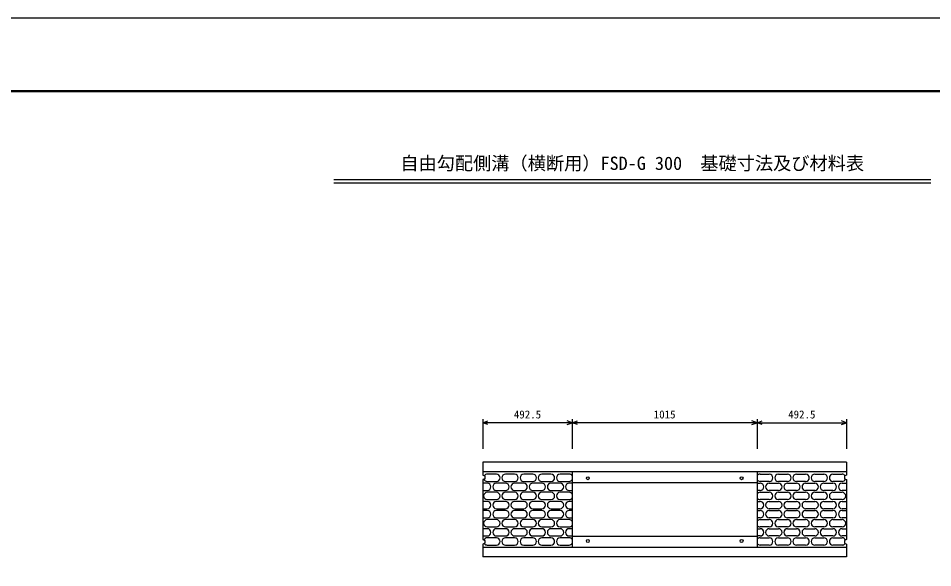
# Model space of a CAD drawing. Units: millimetres, scale not verified. Extents: x -16800 to 16800, y -5940 to 5940.
# Drawn here: x -11775 to -6749, y 2920 to 5940 of the extents above; entities that cross this region are included whole.
import ezdxf
from ezdxf.enums import TextEntityAlignment as Align

# ---------------------------------------------------------------- set-up
doc = ezdxf.new("R2010")
doc.units = ezdxf.units.MM
doc.header["$LTSCALE"] = 20
for name, color, linetype, lineweight in [('0-0_Defpoints', 5, 'Continuous', 25), ('0-1_OUTLINE', 3, 'Continuous', 25), ('0-2_TXT', 7, 'Continuous', 25), ('0-4_WAKU', 3, 'Continuous', 25), ('0-6_HATCH', 6, 'Continuous', 25), ('0-9_DIM', 7, 'Continuous', 25)]:
    doc.layers.add(name, color=color, linetype=linetype, lineweight=lineweight)
doc.styles.add('ＭＳ ゴシック', font='')
doc.styles.get('ＭＳ ゴシック').set_extended_font_data('MS Gothic')

msp = doc.modelspace()

# ---------------------------------------------------------------- linework, layer by layer
at = {"layer": '0-0_Defpoints'}
msp.add_lwpolyline([(-16800, -5940), (0, -5940), (0, 5940), (-16800, 5940)], close=True, dxfattribs=at)
at = {"layer": '0-1_OUTLINE'}
for p, q in [((-9222.17, 3499.19), (-9222.17, 3429.19)), ((-7222.17, 3499.19), (-9222.17, 3499.19)), ((-7222.17, 3446.69), (-9222.17, 3446.69)), ((-8729.67, 3446.69), (-8729.67, 3031.69)), ((-7714.67, 3446.69), (-7714.67, 3031.69)), ((-9222.17, 3404.19), (-9222.17, 3074.19)), ((-7714.67, 3386.69), (-8729.67, 3386.69)), ((-7714.67, 3091.69), (-8729.67, 3091.69)), ((-7222.17, 3074.19), (-7234.17, 3069.19)), ((-7234.17, 3069.19), (-7234.17, 3054.19)), ((-9222.17, 3049.19), (-9222.17, 2979.19)), ((-7222.17, 3031.69), (-9222.17, 3031.69)), ((-7234.17, 3054.19), (-7222.17, 3049.19)), ((-7222.17, 3049.19), (-7222.17, 2979.19)), ((-7222.17, 2979.19), (-9222.17, 2979.19))]:
    msp.add_line(p, q, dxfattribs=at)
for points in [[(-7222.17, 3499.19), (-7222.17, 3429.19), (-7234.17, 3424.19), (-7234.17, 3409.19), (-7222.17, 3404.19), (-7222.17, 3074.19)], [(-9222.17, 3429.19), (-9210.17, 3424.19), (-9210.17, 3409.19), (-9222.17, 3404.19)], [(-9222.17, 3074.19), (-9210.17, 3069.19), (-9210.17, 3054.19), (-9222.17, 3049.19)]]:
    msp.add_lwpolyline(points, dxfattribs=at)
at = {"layer": '0-2_TXT'}
for p, q in [((-10040.75, 5054.39), (-6759.25, 5054.39)), ((-10040.75, 5035.19), (-6759.25, 5035.19))]:
    msp.add_line(p, q, dxfattribs=at)
at = {"layer": '0-4_WAKU', "lineweight": 50}
msp.add_lwpolyline([(-16400, -5540), (-400, -5540), (-400, 5540), (-16400, 5540)], close=True, dxfattribs=at)
at = {"layer": '0-6_HATCH'}
for p, q in [((-9147.17, 3434.19), (-9197.17, 3434.19)), ((-9046.98, 3434.19), (-9096.98, 3434.19)), ((-8946.98, 3434.19), (-8996.98, 3434.19)), ((-8846.98, 3434.19), (-8896.98, 3434.19)), ((-8746.98, 3434.19), (-8796.98, 3434.19)), ((-7697.35, 3434.19), (-7647.35, 3434.19)), ((-7597.35, 3434.19), (-7547.35, 3434.19)), ((-7497.35, 3434.19), (-7447.35, 3434.19)), ((-7397.35, 3434.19), (-7347.35, 3434.19)), ((-7297.17, 3434.19), (-7247.17, 3434.19)), ((-9197.17, 3384.19), (-9222.17, 3384.19)), ((-9197.17, 3394.19), (-9147.17, 3394.19)), ((-9096.98, 3384.19), (-9146.98, 3384.19)), ((-9096.98, 3394.19), (-9046.98, 3394.19)), ((-8996.98, 3384.19), (-9046.98, 3384.19)), ((-8996.98, 3394.19), (-8946.98, 3394.19)), ((-8896.98, 3384.19), (-8946.98, 3384.19)), ((-8896.98, 3394.19), (-8846.98, 3394.19)), ((-8796.98, 3384.19), (-8846.98, 3384.19)), ((-8796.98, 3394.19), (-8746.98, 3394.19)), ((-8729.67, 3384.19), (-8746.98, 3384.19)), ((-7714.67, 3384.19), (-7697.35, 3384.19)), ((-7647.35, 3394.19), (-7697.35, 3394.19)), ((-7647.35, 3384.19), (-7597.35, 3384.19)), ((-7547.35, 3394.19), (-7597.35, 3394.19)), ((-7547.35, 3384.19), (-7497.35, 3384.19)), ((-7447.35, 3394.19), (-7497.35, 3394.19)), ((-7447.35, 3384.19), (-7397.35, 3384.19)), ((-7347.35, 3394.19), (-7397.35, 3394.19)), ((-7347.35, 3384.19), (-7297.35, 3384.19)), ((-7247.17, 3394.19), (-7297.17, 3394.19)), ((-7247.17, 3384.19), (-7222.17, 3384.19)), ((-9222.17, 3344.19), (-9197.17, 3344.19)), ((-9147.17, 3334.19), (-9197.17, 3334.19)), ((-9146.98, 3344.19), (-9096.98, 3344.19)), ((-9046.98, 3334.19), (-9096.98, 3334.19)), ((-9046.98, 3344.19), (-8996.98, 3344.19)), ((-8946.98, 3334.19), (-8996.98, 3334.19)), ((-8946.98, 3344.19), (-8896.98, 3344.19)), ((-8846.98, 3334.19), (-8896.98, 3334.19)), ((-8846.98, 3344.19), (-8796.98, 3344.19)), ((-8746.98, 3334.19), (-8796.98, 3334.19)), ((-8746.98, 3344.19), (-8729.67, 3344.19)), ((-7697.35, 3344.19), (-7714.67, 3344.19)), ((-7697.35, 3334.19), (-7647.35, 3334.19)), ((-7597.35, 3344.19), (-7647.35, 3344.19)), ((-7597.35, 3334.19), (-7547.35, 3334.19)), ((-7497.35, 3344.19), (-7547.35, 3344.19)), ((-7497.35, 3334.19), (-7447.35, 3334.19)), ((-7397.35, 3344.19), (-7447.35, 3344.19)), ((-7397.35, 3334.19), (-7347.35, 3334.19)), ((-7297.35, 3344.19), (-7347.35, 3344.19)), ((-7297.17, 3334.19), (-7247.17, 3334.19)), ((-7222.17, 3344.19), (-7247.17, 3344.19)), ((-9197.17, 3284.19), (-9222.17, 3284.19)), ((-9197.17, 3294.19), (-9147.17, 3294.19)), ((-9096.98, 3284.19), (-9146.98, 3284.19)), ((-9096.98, 3294.19), (-9046.98, 3294.19)), ((-8996.98, 3284.19), (-9046.98, 3284.19)), ((-8996.98, 3294.19), (-8946.98, 3294.19)), ((-8896.98, 3284.19), (-8946.98, 3284.19)), ((-8896.98, 3294.19), (-8846.98, 3294.19)), ((-8796.98, 3284.19), (-8846.98, 3284.19)), ((-8796.98, 3294.19), (-8746.98, 3294.19)), ((-8729.67, 3284.19), (-8746.98, 3284.19)), ((-7714.67, 3284.19), (-7697.35, 3284.19)), ((-7647.35, 3294.19), (-7697.35, 3294.19)), ((-7647.35, 3284.19), (-7597.35, 3284.19)), ((-7547.35, 3294.19), (-7597.35, 3294.19)), ((-7547.35, 3284.19), (-7497.35, 3284.19)), ((-7447.35, 3294.19), (-7497.35, 3294.19)), ((-7447.35, 3284.19), (-7397.35, 3284.19)), ((-7347.35, 3294.19), (-7397.35, 3294.19)), ((-7347.35, 3284.19), (-7297.35, 3284.19)), ((-7247.17, 3294.19), (-7297.17, 3294.19)), ((-7247.17, 3284.19), (-7222.17, 3284.19)), ((-9222.17, 3244.19), (-9197.17, 3244.19)), ((-9197.17, 3234.19), (-9222.17, 3234.19)), ((-9146.98, 3244.19), (-9096.98, 3244.19)), ((-9096.98, 3234.19), (-9146.98, 3234.19)), ((-9046.98, 3244.19), (-8996.98, 3244.19)), ((-8996.98, 3234.19), (-9046.98, 3234.19)), ((-8946.98, 3244.19), (-8896.98, 3244.19)), ((-8896.98, 3234.19), (-8946.98, 3234.19)), ((-8846.98, 3244.19), (-8796.98, 3244.19)), ((-8796.98, 3234.19), (-8846.98, 3234.19)), ((-8746.98, 3244.19), (-8729.67, 3244.19)), ((-8729.67, 3234.19), (-8746.98, 3234.19)), ((-7697.35, 3244.19), (-7714.67, 3244.19)), ((-7714.67, 3234.19), (-7697.35, 3234.19)), ((-7597.35, 3244.19), (-7647.35, 3244.19)), ((-7647.35, 3234.19), (-7597.35, 3234.19)), ((-7497.35, 3244.19), (-7547.35, 3244.19)), ((-7547.35, 3234.19), (-7497.35, 3234.19)), ((-7397.35, 3244.19), (-7447.35, 3244.19)), ((-7447.35, 3234.19), (-7397.35, 3234.19)), ((-7297.35, 3244.19), (-7347.35, 3244.19)), ((-7347.35, 3234.19), (-7297.35, 3234.19)), ((-7222.17, 3244.19), (-7247.17, 3244.19)), ((-7247.17, 3234.19), (-7222.17, 3234.19)), ((-9222.17, 3194.19), (-9197.17, 3194.19)), ((-9147.17, 3184.19), (-9197.17, 3184.19)), ((-9146.98, 3194.19), (-9096.98, 3194.19)), ((-9046.98, 3184.19), (-9096.98, 3184.19)), ((-9046.98, 3194.19), (-8996.98, 3194.19)), ((-8946.98, 3184.19), (-8996.98, 3184.19)), ((-8946.98, 3194.19), (-8896.98, 3194.19)), ((-8846.98, 3184.19), (-8896.98, 3184.19)), ((-8846.98, 3194.19), (-8796.98, 3194.19)), ((-8746.98, 3184.19), (-8796.98, 3184.19)), ((-8746.98, 3194.19), (-8729.67, 3194.19)), ((-7697.35, 3194.19), (-7714.67, 3194.19)), ((-7697.35, 3184.19), (-7647.35, 3184.19)), ((-7597.35, 3194.19), (-7647.35, 3194.19)), ((-7597.35, 3184.19), (-7547.35, 3184.19)), ((-7497.35, 3194.19), (-7547.35, 3194.19)), ((-7497.35, 3184.19), (-7447.35, 3184.19)), ((-7397.35, 3194.19), (-7447.35, 3194.19)), ((-7397.35, 3184.19), (-7347.35, 3184.19)), ((-7297.35, 3194.19), (-7347.35, 3194.19)), ((-7297.17, 3184.19), (-7247.17, 3184.19)), ((-7222.17, 3194.19), (-7247.17, 3194.19)), ((-9197.17, 3134.19), (-9222.17, 3134.19)), ((-9197.17, 3144.19), (-9147.17, 3144.19)), ((-9096.98, 3134.19), (-9146.98, 3134.19)), ((-9096.98, 3144.19), (-9046.98, 3144.19)), ((-8996.98, 3134.19), (-9046.98, 3134.19)), ((-8996.98, 3144.19), (-8946.98, 3144.19)), ((-8896.98, 3134.19), (-8946.98, 3134.19)), ((-8896.98, 3144.19), (-8846.98, 3144.19)), ((-8796.98, 3134.19), (-8846.98, 3134.19)), ((-8796.98, 3144.19), (-8746.98, 3144.19)), ((-8729.67, 3134.19), (-8746.98, 3134.19)), ((-7714.67, 3134.19), (-7697.35, 3134.19)), ((-7647.35, 3144.19), (-7697.35, 3144.19)), ((-7647.35, 3134.19), (-7597.35, 3134.19)), ((-7547.35, 3144.19), (-7597.35, 3144.19)), ((-7547.35, 3134.19), (-7497.35, 3134.19)), ((-7447.35, 3144.19), (-7497.35, 3144.19)), ((-7447.35, 3134.19), (-7397.35, 3134.19)), ((-7347.35, 3144.19), (-7397.35, 3144.19)), ((-7347.35, 3134.19), (-7297.35, 3134.19)), ((-7247.17, 3144.19), (-7297.17, 3144.19)), ((-7247.17, 3134.19), (-7222.17, 3134.19)), ((-9222.17, 3094.19), (-9197.17, 3094.19)), ((-9147.17, 3084.19), (-9197.17, 3084.19)), ((-9146.98, 3094.19), (-9096.98, 3094.19)), ((-9046.98, 3084.19), (-9096.98, 3084.19)), ((-9046.98, 3094.19), (-8996.98, 3094.19)), ((-8946.98, 3084.19), (-8996.98, 3084.19)), ((-8946.98, 3094.19), (-8896.98, 3094.19)), ((-8846.98, 3084.19), (-8896.98, 3084.19)), ((-8846.98, 3094.19), (-8796.98, 3094.19)), ((-8746.98, 3084.19), (-8796.98, 3084.19)), ((-8746.98, 3094.19), (-8729.67, 3094.19)), ((-7697.35, 3094.19), (-7714.67, 3094.19)), ((-7697.35, 3084.19), (-7647.35, 3084.19)), ((-7597.35, 3094.19), (-7647.35, 3094.19)), ((-7597.35, 3084.19), (-7547.35, 3084.19)), ((-7497.35, 3094.19), (-7547.35, 3094.19)), ((-7497.35, 3084.19), (-7447.35, 3084.19)), ((-7397.35, 3094.19), (-7447.35, 3094.19)), ((-7397.35, 3084.19), (-7347.35, 3084.19)), ((-7297.35, 3094.19), (-7347.35, 3094.19)), ((-7297.17, 3084.19), (-7247.17, 3084.19)), ((-7222.17, 3094.19), (-7247.17, 3094.19)), ((-9197.17, 3044.19), (-9147.17, 3044.19)), ((-9096.98, 3044.19), (-9046.98, 3044.19)), ((-8996.98, 3044.19), (-8946.98, 3044.19)), ((-8896.98, 3044.19), (-8846.98, 3044.19)), ((-8796.98, 3044.19), (-8746.98, 3044.19)), ((-7647.35, 3044.19), (-7697.35, 3044.19)), ((-7547.35, 3044.19), (-7597.35, 3044.19)), ((-7447.35, 3044.19), (-7497.35, 3044.19)), ((-7347.35, 3044.19), (-7397.35, 3044.19)), ((-7247.17, 3044.19), (-7297.17, 3044.19))]:
    msp.add_line(p, q, dxfattribs=at)
for centre in [(-8644.67, 3411.69), (-7799.67, 3411.69), (-8644.67, 3066.69), (-7799.67, 3066.69)]:
    msp.add_circle(centre, 8, dxfattribs=at)
for centre, start, end in [((-9197.17, 3414.19), 90, 145.16861), ((-9147.17, 3414.19), 270, 90), ((-9096.98, 3414.19), 90, 270), ((-9046.98, 3414.19), 270, 90), ((-8996.98, 3414.19), 90, 270), ((-8946.98, 3414.19), 270, 90), ((-8896.98, 3414.19), 90, 270), ((-8846.98, 3414.19), 270, 90), ((-8796.98, 3414.19), 90, 270), ((-8746.98, 3414.19), 30.02267, 90), ((-7697.35, 3414.19), 90, 149.97733), ((-7647.35, 3414.19), 270, 90), ((-7597.35, 3414.19), 90, 270), ((-7547.35, 3414.19), 270, 90), ((-7497.35, 3414.19), 90, 270), ((-7447.35, 3414.19), 270, 90), ((-7397.35, 3414.19), 90, 270), ((-7347.35, 3414.19), 270, 90), ((-7297.17, 3414.19), 90, 270), ((-7247.17, 3414.19), 34.83139, 90), ((-9197.17, 3414.19), 201.51895, 270), ((-9197.17, 3364.19), 270, 90), ((-9146.98, 3364.19), 90, 270), ((-9096.98, 3364.19), 270, 90), ((-9046.98, 3364.19), 90, 270), ((-8996.98, 3364.19), 270, 90), ((-8946.98, 3364.19), 90, 270), ((-8896.98, 3364.19), 270, 90), ((-8846.98, 3364.19), 90, 270), ((-8796.98, 3364.19), 270, 90), ((-8746.98, 3364.19), 90, 270), ((-8746.98, 3414.19), 270, 329.97733), ((-7697.35, 3414.19), 210.02267, 270), ((-7697.35, 3364.19), 270, 90), ((-7647.35, 3364.19), 90, 270), ((-7597.35, 3364.19), 270, 90), ((-7547.35, 3364.19), 90, 270), ((-7497.35, 3364.19), 270, 90), ((-7447.35, 3364.19), 90, 270), ((-7397.35, 3364.19), 270, 90), ((-7347.35, 3364.19), 90, 270), ((-7297.35, 3364.19), 270, 90), ((-7247.17, 3364.19), 90, 270), ((-7247.17, 3414.19), 270, 338.48105), ((-9197.17, 3314.19), 90, 270), ((-9147.17, 3314.19), 270, 90), ((-9096.98, 3314.19), 90, 270), ((-9046.98, 3314.19), 270, 90), ((-8996.98, 3314.19), 90, 270), ((-8946.98, 3314.19), 270, 90), ((-8896.98, 3314.19), 90, 270), ((-8846.98, 3314.19), 270, 90), ((-8796.98, 3314.19), 90, 270), ((-8746.98, 3314.19), 30.02267, 90), ((-7697.35, 3314.19), 90, 149.97733), ((-7647.35, 3314.19), 270, 90), ((-7597.35, 3314.19), 90, 270), ((-7547.35, 3314.19), 270, 90), ((-7497.35, 3314.19), 90, 270), ((-7447.35, 3314.19), 270, 90), ((-7397.35, 3314.19), 90, 270), ((-7347.35, 3314.19), 270, 90), ((-7297.17, 3314.19), 90, 270), ((-7247.17, 3314.19), 270, 90), ((-9197.17, 3264.19), 270, 90), ((-9146.98, 3264.19), 90, 270), ((-9096.98, 3264.19), 270, 90), ((-9046.98, 3264.19), 90, 270), ((-8996.98, 3264.19), 270, 90), ((-8946.98, 3264.19), 90, 270), ((-8896.98, 3264.19), 270, 90), ((-8846.98, 3264.19), 90, 270), ((-8796.98, 3264.19), 270, 90), ((-8746.98, 3264.19), 90, 270), ((-8746.98, 3314.19), 270, 329.97733), ((-7697.35, 3314.19), 210.02267, 270), ((-7697.35, 3264.19), 270, 90), ((-7647.35, 3264.19), 90, 270), ((-7597.35, 3264.19), 270, 90), ((-7547.35, 3264.19), 90, 270), ((-7497.35, 3264.19), 270, 90), ((-7447.35, 3264.19), 90, 270), ((-7397.35, 3264.19), 270, 90), ((-7347.35, 3264.19), 90, 270), ((-7297.35, 3264.19), 270, 90), ((-7247.17, 3264.19), 90, 270), ((-9197.17, 3214.19), 270, 90), ((-9146.98, 3214.19), 90, 270), ((-9096.98, 3214.19), 270, 90), ((-9046.98, 3214.19), 90, 270), ((-8996.98, 3214.19), 270, 90), ((-8946.98, 3214.19), 90, 270), ((-8896.98, 3214.19), 270, 90), ((-8846.98, 3214.19), 90, 270), ((-8796.98, 3214.19), 270, 90), ((-8746.98, 3214.19), 90, 270), ((-7697.35, 3214.19), 270, 90), ((-7647.35, 3214.19), 90, 270), ((-7597.35, 3214.19), 270, 90), ((-7547.35, 3214.19), 90, 270), ((-7497.35, 3214.19), 270, 90), ((-7447.35, 3214.19), 90, 270), ((-7397.35, 3214.19), 270, 90), ((-7347.35, 3214.19), 90, 270), ((-7297.35, 3214.19), 270, 90), ((-7247.17, 3214.19), 90, 270), ((-9197.17, 3164.19), 90, 270), ((-9147.17, 3164.19), 270, 90), ((-9096.98, 3164.19), 90, 270), ((-9046.98, 3164.19), 270, 90), ((-8996.98, 3164.19), 90, 270), ((-8946.98, 3164.19), 270, 90), ((-8896.98, 3164.19), 90, 270), ((-8846.98, 3164.19), 270, 90), ((-8796.98, 3164.19), 90, 270), ((-8746.98, 3164.19), 30.02267, 90), ((-7697.35, 3164.19), 90, 149.97733), ((-7647.35, 3164.19), 270, 90), ((-7597.35, 3164.19), 90, 270), ((-7547.35, 3164.19), 270, 90), ((-7497.35, 3164.19), 90, 270), ((-7447.35, 3164.19), 270, 90), ((-7397.35, 3164.19), 90, 270), ((-7347.35, 3164.19), 270, 90), ((-7297.17, 3164.19), 90, 270), ((-7247.17, 3164.19), 270, 90), ((-9197.17, 3114.19), 270, 90), ((-9146.98, 3114.19), 90, 270), ((-9096.98, 3114.19), 270, 90), ((-9046.98, 3114.19), 90, 270), ((-8996.98, 3114.19), 270, 90), ((-8946.98, 3114.19), 90, 270), ((-8896.98, 3114.19), 270, 90), ((-8846.98, 3114.19), 90, 270), ((-8796.98, 3114.19), 270, 90), ((-8746.98, 3114.19), 90, 270), ((-8746.98, 3164.19), 270, 329.97733), ((-7697.35, 3164.19), 210.02267, 270), ((-7697.35, 3114.19), 270, 90), ((-7647.35, 3114.19), 90, 270), ((-7597.35, 3114.19), 270, 90), ((-7547.35, 3114.19), 90, 270), ((-7497.35, 3114.19), 270, 90), ((-7447.35, 3114.19), 90, 270), ((-7397.35, 3114.19), 270, 90), ((-7347.35, 3114.19), 90, 270), ((-7297.35, 3114.19), 270, 90), ((-7247.17, 3114.19), 90, 270), ((-9197.17, 3064.19), 90, 158.48228), ((-9147.17, 3064.19), 270, 90), ((-9096.98, 3064.19), 90, 270), ((-9046.98, 3064.19), 270, 90), ((-8996.98, 3064.19), 90, 270), ((-8946.98, 3064.19), 270, 90), ((-8896.98, 3064.19), 90, 270), ((-8846.98, 3064.19), 270, 90), ((-8796.98, 3064.19), 90, 270), ((-8746.98, 3064.19), 30.02267, 90), ((-7697.35, 3064.19), 90, 149.97733), ((-7647.35, 3064.19), 270, 90), ((-7597.35, 3064.19), 90, 270), ((-7547.35, 3064.19), 270, 90), ((-7497.35, 3064.19), 90, 270), ((-7447.35, 3064.19), 270, 90), ((-7397.35, 3064.19), 90, 270), ((-7347.35, 3064.19), 270, 90), ((-7297.17, 3064.19), 90, 270), ((-7247.17, 3064.19), 21.51772, 90), ((-9197.17, 3064.19), 214.83266, 270), ((-8746.98, 3064.19), 270, 329.97733), ((-7697.35, 3064.19), 210.02267, 270), ((-7247.17, 3064.19), 270, 325.16734)]:
    msp.add_arc(centre, 20, start, end, dxfattribs=at)
at = {"layer": '0-9_DIM'}
for p, q in [((-9222.17, 3737.11), (-9222.17, 3573.35)), ((-8729.67, 3737.11), (-8729.67, 3573.35)), ((-7714.67, 3737.11), (-7714.67, 3573.35)), ((-7222.17, 3737.11), (-7222.17, 3573.35)), ((-8729.67, 3717.11), (-9222.17, 3717.11)), ((-7714.67, 3717.11), (-8729.67, 3717.11)), ((-7714.67, 3717.11), (-7222.17, 3717.11))]:
    msp.add_line(p, q, dxfattribs=at)
for points in [[(-9193.98, 3706.85), (-9222.17, 3717.11), (-9193.98, 3727.37)], [(-8757.86, 3706.85), (-8729.67, 3717.11), (-8757.86, 3727.37)], [(-8701.48, 3706.85), (-8729.67, 3717.11), (-8701.48, 3727.37)], [(-7742.86, 3706.85), (-7714.67, 3717.11), (-7742.86, 3727.37)], [(-7686.48, 3706.85), (-7714.67, 3717.11), (-7686.48, 3727.37)], [(-7250.36, 3706.85), (-7222.17, 3717.11), (-7250.36, 3727.37)]]:
    msp.add_lwpolyline(points, dxfattribs=at)

# ---------------------------------------------------------------- texts
at = {"layer": '0-2_TXT', "style": 'ＭＳ ゴシック'}
msp.add_text('自由勾配側溝（横断用）FSD-G 300\u3000基礎寸法及び材料表', height=73.31, dxfattribs=at).set_placement((-9675, 5084.39), align=Align.BOTTOM_LEFT)
at = {"layer": '0-9_DIM', "style": 'ＭＳ ゴシック'}
for s, p in [('492.5', (-9050.92, 3727.11)), ('1015', (-8282.17, 3727.11)), ('492.5', (-7543.42, 3727.11))]:
    msp.add_text(s, height=43.99, dxfattribs=at).set_placement(p, align=Align.BOTTOM_LEFT)

doc.saveas('drawing.dxf')
